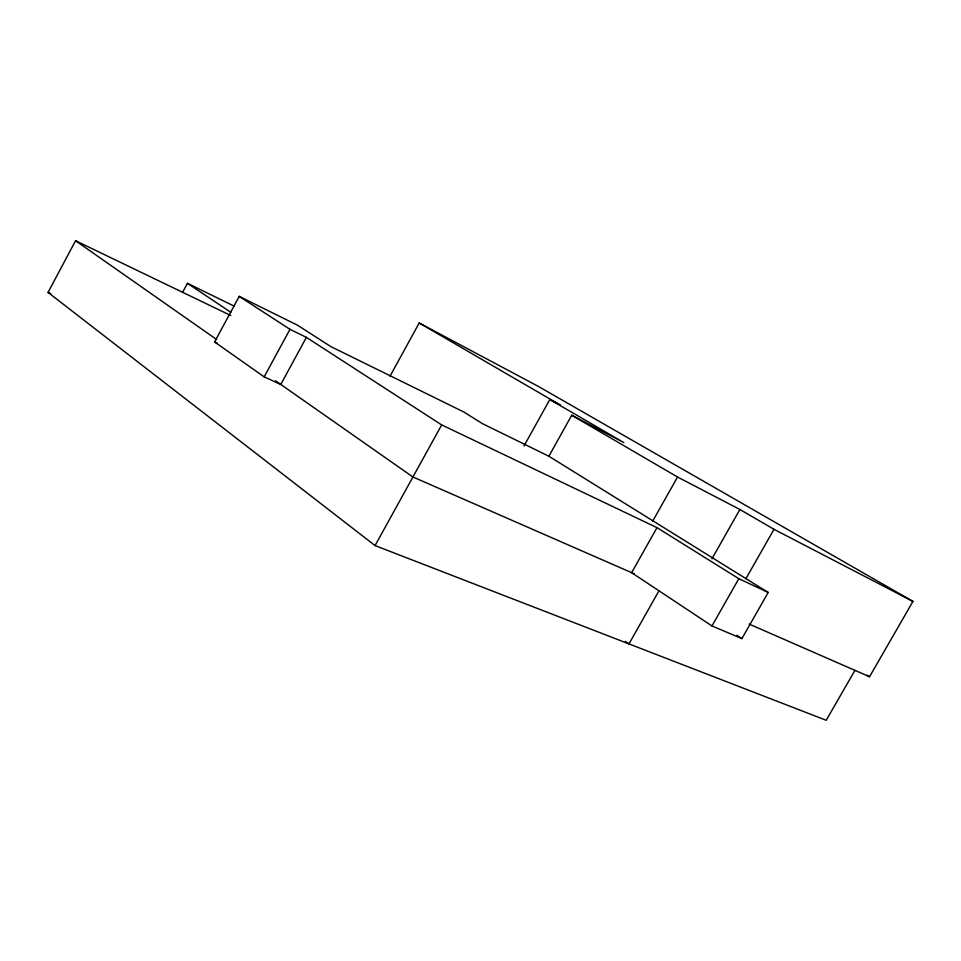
<?xml version="1.0" encoding="UTF-8"?>
<svg xmlns="http://www.w3.org/2000/svg" width="961" height="961" viewBox="0 0 961 961"><rect width="100%" height="100%" fill="white"/><g stroke="black" fill="none" stroke-linecap="round" stroke-linejoin="round"><path stroke-width="1.44" d="M854.942 670.358L826.208 720.282L375.066 545.584L48.05 292.408L75.571 240.718L230.7 315.472M182.494 292.516L187.443 283.315L234.508 306.283M239.217 296.372L289.982 329.335L306.391 337.371L280.78 384.448L264.167 376.856L214.579 341.948L239.217 296.372L297.417 325.154L330.812 346.585L463.875 412.017L482.434 423.657L548.887 456.235L768.199 592.444L741.88 638.633L711.969 625.947L631.629 572.672L657 527.649L738.829 578.69L768.199 592.444M264.167 376.856L289.982 329.335M390.022 376.159L419.2 322.98L538.4 386.43L912.95 601.406L869.549 676.748L749.148 624.073M375.066 545.584L441.676 424.918L306.391 337.371M523.997 445.988L549.824 399.524L560.491 405.146L419.2 322.98M548.683 456.583L571.723 415.236L623.881 442.613L549.824 399.524M652.687 521.15L677.541 477.028L739.886 509.474L773.989 529.307L912.95 601.406M658.862 591.015L628.975 643.906L625.359 641.335M711.969 558.737L739.886 509.474M711.969 625.947L738.829 578.69M745.868 578.762L773.989 529.307M634.272 573.825L412.93 476.992L275.531 380.772M48.05 292.408L50.777 293.634M214.579 341.948L217.09 343.125M441.676 424.918L657 527.649M571.723 415.236L677.541 477.028M867.122 675.211L869.549 676.748M736.871 635.329L741.88 638.633M187.443 283.315L230.868 312.325M75.571 240.718L216.645 339.521"/></g></svg>
